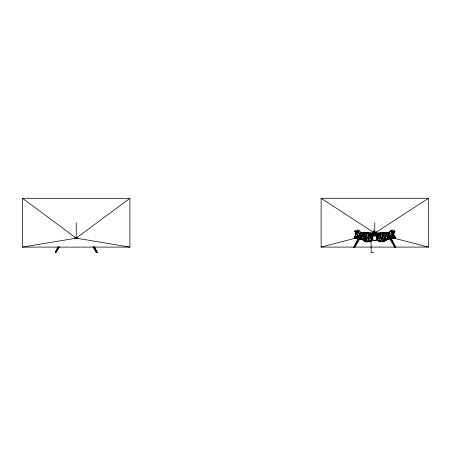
<?xml version="1.0" encoding="UTF-8"?>
<svg xmlns="http://www.w3.org/2000/svg" width="451" height="451" viewBox="0 0 451 451"><rect width="100%" height="100%" fill="white"/><g stroke="black" fill="none" stroke-linecap="round" stroke-linejoin="round"><path stroke-width="0.68" d="M372.983 235.394L372.96 233.167L371.117 233.167L371.117 235.259M371.342 239.019L371.37 237.604L372.458 237.621L372.458 235.952L377.098 235.952L377.098 237.621L381.428 237.604L381.428 240.253L377.656 240.253L377.656 237.604M379.065 233.877L379.065 232.97M379.719 241.73L379.719 241.009L383.322 241.009M379.984 234.441L380.046 233.223L380.131 234.441M380.035 234.441L380.086 233.223M380.238 234.441L380.17 233.223M380.3 234.441L380.3 233.223M380.576 233.877L380.576 232.97M379.674 235.755L379.674 236.313L380.87 236.313L380.898 239.002L380.87 233.877L378.214 233.877L378.214 236.313L379.426 236.313L379.409 235.755M380.864 233.629L380.864 233.223M382.076 233.629L382.076 232.975L382.927 232.975L383.164 233.629L382.927 232.975M382.301 233.601L382.313 232.975M382.645 241.736L382.685 238.404M382.685 236.358L382.69 232.975L383.536 232.975L383.536 233.629M383.299 241.736L383.299 239.126M383.305 236.516L383.305 232.975M384.145 239.921L383.824 239.921L383.824 238.85M383.829 233.629L383.807 232.975L384.151 232.975M384.145 241.736L384.151 239.43M387.088 235.811L387.088 236.927L387.888 237.485L387.888 238.85L386.778 238.85L386.795 239.921L384.613 241.178L384.613 241.736L378.428 241.73M385.024 239.921L384.821 239.244L384.81 239.921L385.368 239.605M384.917 233.567L384.81 232.857L385.368 233.173M385.024 232.857L384.754 233.223M385.126 239.921L385.069 239.329M385.481 232.975L385.481 233.911L383.299 233.911L386.011 233.911L386.011 232.975M386.327 233.911L386.327 232.857L386.005 232.857M386.981 238.85L386.823 239.272M387.888 237.485L388.322 237.485L387.522 236.927L387.522 235.811L386.124 235.8L385.425 234.599L386.298 234.667L386.806 234.238L385.859 234.667M388.322 236.369L388.322 239.38L389.044 239.38L388.723 236.989M364.431 232.857L364.538 233.404M356.938 233.804L356.978 234.204M361.037 237.795L360.952 237.423M388.599 237.423L388.52 237.795M357.429 231.414C357.778 232.372 358.274 230.726 357.012 231.38L356.442 232.361L356.048 232.361L356.752 232.964L357.147 232.964L356.442 232.361L357.694 230.185L359.244 230.788L361.668 232.857A1.33 1.088 90 0 0 360.58 232.744L360.473 232.699A0.626 0.513 90 0 0 359.763 232.851A0.626 0.513 90 0 0 359.887 233.719L359.966 233.787A1.33 1.088 90 0 0 360.417 235.039L357.998 232.964L356.442 232.361M359.96 233.832L360.518 233.787L361.133 232.744A1.33 1.088 90 0 1 362.221 232.857L362.316 232.964M360.18 236.307L360.191 236.657M357.434 231.673L357.327 231.38L356.764 232.361M360.941 233.765L360.963 233.663A0.823 0.676 90 0 1 361.042 233.477M388.948 234.509L388.982 233.494L388.418 232.744A1.33 1.088 -90 0 0 387.336 232.857L387.127 233.094A1.33 1.088 -90 0 0 386.975 233.387M391.643 235.174L392.178 236.115L388.525 237.846L388.892 237.993A1.116 0.913 90 0 1 388.587 238.432M392.133 231.775L392.15 231.318M395.183 236.893L394.8 236.893L393.097 234.142A1.116 0.913 -90 0 0 393.052 233.567L395.403 237.282L395.003 237.626L390.245 237.621L390.645 237.277L395.403 237.282M385.069 233.223L385.126 232.857M392.601 234.137L392.618 233.804M58.427 246.725L55.631 252.16L55.766 252.684L59.532 246.798M354.182 247.165L354.599 247.633L360.704 237.373L363.004 234.712A1.33 1.088 90 0 0 362.739 232.857A1.33 1.088 90 0 0 361.223 233.184L354.182 247.165C353.201 247.182 354.176 248.067 354.649 247.565M354.548 237.626L354.148 237.282L354.373 236.893L359.131 236.888L360.715 233.494A1.33 1.088 90 0 0 360.653 233.832M58.049 246.725L55.219 252.239L55.388 252.684L56.099 252.56M359.312 237.621L354.26 237.857L359.312 237.621L358.911 237.277L353.81 247.165L354.277 247.565M56.696 249.944L55.439 252.318L56.104 251.1M356.194 243.174L353.99 247.323L355.653 244.29M358.083 239.616L358.618 237.852L354.26 237.857M354.452 238.015L354.39 237.626M355.929 232.586L354.565 231.414L355.27 230.185L357.694 230.185L358.398 230.788L357.694 230.185L357.136 231.166L357.649 231.335M354.565 231.414L355.76 231.994M359.819 235.8L358.522 235.8L355.208 232.97L355.833 231.876M357.451 231.166L358.015 230.185M357.463 232.423L358.088 231.335M357.468 232.964L358.72 230.788M357.998 232.964L359.244 230.788M359.503 237.778L354.74 237.784L355.14 238.128L355.36 237.739M360.969 238.432A1.116 0.913 -90 0 1 360.665 237.993L361.031 237.846L357.372 236.115L357.914 235.174M362.908 236.082L365.034 238.393A1.33 1.088 -90 0 1 364.791 237.773M362.813 234.965L361.172 236.409L361.944 236.414L362.503 235.445L365.626 238.618A1.33 1.088 -90 0 0 367.137 238.269A1.33 1.088 -90 0 0 366.849 236.42L364.12 234.593L363.241 236.149L362.559 235.879L363.055 235.8M360.123 237.733L360.332 237.373M56.065 251.979L58.123 248.529M357.367 242.384L358.055 241.229M358.737 240.079L359.424 238.929M356.076 237.203L357.519 235.05A1.116 0.913 90 0 0 357.947 234.802M354.373 236.893L356.515 233.556A1.116 0.913 90 0 0 356.459 234.142L354.757 236.893M394.991 231.414L391.558 232.964L389.134 235.039A1.33 1.088 -90 0 0 389.596 233.832L389.67 233.719A0.626 0.513 -90 0 0 389.794 232.851A0.626 0.513 -90 0 0 389.083 232.699L389.004 232.767A1.33 1.088 -90 0 0 387.888 232.857L391.541 230.185L394.287 230.185L394.991 231.414L393.627 232.586M389.241 236.831L389.376 236.307M386.744 234.965L388.852 237.373L394.901 247.565L395.302 247.65L388.334 233.184A1.33 1.088 -90 0 0 386.817 232.857A1.33 1.088 -90 0 0 386.552 234.712L388.384 236.409L387.612 236.414L387.054 235.445L383.931 238.618A1.33 1.088 90 0 1 382.42 238.269A1.33 1.088 90 0 1 382.707 236.42L385.425 234.599L386.298 234.667M384.906 237.773A1.33 1.088 90 0 1 384.664 238.393L384.449 238.618A1.33 1.088 90 0 1 383.632 238.827M391.863 230.185L391.158 230.788L391.863 230.185L392.421 231.166L391.541 230.185L393.109 232.361L392.404 232.964L393.791 231.994M392.5 234.345L392.178 234.509M364.188 239.284L364.431 239.921M364.188 239.605C365.648 239.515 363.534 238.94 364.532 239.921M391.017 238.122L394.416 238.128L394.817 237.784M390.493 235.445L389.991 235.879L391.276 236.544L392.178 236.115M390.56 236.172L391.062 235.743L391.778 236.115M92.917 246.798L96.351 252.56L96.723 252.56L97.191 252.16L94.394 246.725M389.083 232.699L388.452 232.767L389.004 232.767M389.67 233.719L389.038 233.787L389.596 233.832M392.156 231.408L391.693 231.679L392.105 231.166M393.808 232.017L394.512 231.414M392.804 232.964L393.509 232.361M391.919 234.808L392.409 234.385L391.93 234.39M393.723 231.876L394.349 232.97L391.034 235.8L389.737 235.8M389.41 238.353L390.775 237.508L395.781 247.244L395.612 247.695L394.901 247.565M395.279 247.565L395.747 247.165M390.053 237.778L395.166 237.626L395.104 238.015L390.746 238.01L392.105 240.806M386.118 235.811L386.31 236.149L386.992 235.879L386.501 235.8M22.55 247.109L76.225 238.162L129.894 198.316L129.894 247.109L22.55 247.109L22.55 198.316L129.894 198.316M362.029 236.927L361.234 237.485L362.463 236.927L362.463 235.811L362.029 235.811L362.029 236.927L362.463 236.927M385.306 234.932L383.339 236.262A1.33 1.088 90 0 1 383.615 236.194M321.106 247.086L374.775 233.167L428.45 198.293L428.45 247.086L321.106 247.086L321.106 198.293L428.45 198.293M374.296 233.426L375.26 232.908L375.26 233.426L374.296 233.426L374.296 232.908L375.26 232.908M357.372 236.115L358.494 235.743L358.996 236.172M383.327 236.352L383.294 236.369A1.33 1.088 -90 0 0 383.068 236.578M388.396 238.1L388.925 237.846M363.438 235.811L362.627 235.879M364.639 233.567L364.746 232.857L364.216 232.857L364.774 233.173M363.252 234.667L364.132 234.599L362.751 234.238L363.754 234.599M372.571 233.009L372.571 233.567M376.98 233.009L376.98 233.567M368.957 241.73L364.938 241.736L364.938 241.178L362.762 239.921L362.762 238.85L361.668 238.85L361.668 237.485M382.685 241.736L383.998 241.736M365.941 232.975L365.406 232.975M366.629 232.975L366.392 233.629L366.629 232.975L367.48 232.975L367.48 233.629M369.47 233.629L369.51 233.223L369.572 234.441M367.075 233.601L369.64 233.601M366.905 233.629L366.251 233.629L370.491 233.629M373.095 233.804C371.787 234.34 371.782 232.237 373.095 232.767L373.101 231.949L376.455 231.949L376.461 232.767C377.769 232.237 377.769 234.34 376.461 233.804L376.461 234.627L373.095 234.627L373.169 233.359M366.488 236.578A1.33 1.088 90 0 0 366.263 236.369L366.257 233.911L363.545 233.911L363.545 232.975L371.336 232.97M370.012 236.313L368.681 236.313L372.458 236.313L370.136 236.313L370.141 235.755M391.908 231.335L392.545 231.38L393.109 232.361M392.353 231.549L392.032 231.549L392.793 232.361M357.203 231.549L357.525 231.549M360.473 232.699L361.104 232.767L360.552 232.767M363.23 233.911L363.23 232.857L365.727 232.857L365.411 232.857M383.824 232.857L384.145 232.857M387.336 232.857L387.888 232.857M388.531 232.699A0.626 0.513 -90 0 1 389.241 232.851L389.794 232.851M359.763 232.851L360.315 232.851A0.626 0.513 90 0 1 361.025 232.699M361.668 232.857L362.221 232.857M363.23 232.857L363.551 232.857L363.551 233.911M378.22 232.97L386.327 232.857M392.404 232.964L394.349 232.97M355.208 232.97L357.147 232.964M378.913 233.223L379.235 233.223M382.403 233.223L379.849 233.223M384.81 233.15L385.34 233.15M378.722 233.223L382.476 233.223M388.982 233.494L388.463 233.494A0.823 0.676 -90 0 1 388.593 233.663L388.615 233.765M382.403 233.601L380.131 233.601M360.569 233.494L361.088 233.494M379.065 233.629L383.305 233.629L382.651 233.629M388.396 233.686L388.875 233.686M359.887 233.719L360.518 233.787L360.608 234.509M360.682 233.686L361.161 233.686M366.257 233.911L364.075 233.911L364.075 232.975M368.681 239.019L368.704 233.877L371.342 233.877L371.342 236.313M386.276 233.945L387.674 233.945M368.692 233.877L371.336 233.877M361.882 233.945L363.28 233.945M393.075 234.21L393.481 234.142A1.116 0.913 -90 0 0 393.328 233.308M356.476 234.21L356.076 234.142A1.116 0.913 90 0 1 356.228 233.308M357.626 234.385L357.147 234.385L357.637 234.808M374.24 234.452L375.317 234.452M377.098 234.836L378.214 234.836M363.562 234.937L366.595 236.262L366.077 236.262L366.33 236.42A1.33 1.088 -90 0 1 366.539 236.651M368.681 234.836L373.665 234.836L373.665 234.278L373.682 235.952M371.9 234.836L373.174 234.836L373.174 234.278L373.174 234.836M375.892 234.836L380.87 234.836M385.994 234.937L382.961 236.262L383.48 236.262L383.226 236.42A1.33 1.088 90 0 0 383.012 236.651M391.609 234.802A1.116 0.913 -90 0 0 392.037 235.05L392.421 235.05A1.116 0.913 -90 0 1 391.992 234.802M357.389 235.056L357.136 235.05A1.116 0.913 90 0 0 357.564 234.802M383.835 235.608L384.387 235.614M365.163 235.614L365.716 235.608M368.681 235.755L371.342 235.755M378.214 235.755L380.87 235.755M377.098 236.313L380.87 236.313M389.839 236.527L390.425 236.888L394.8 236.893M359.34 236.527L359.718 236.527M387.088 236.927L387.522 236.927M354.148 237.282L358.911 237.277M384.928 237.519L385.481 237.519L385.481 238.85L388.266 238.85M366.494 237.519L366.849 237.519M372.492 237.502L372.825 237.502M376.737 237.502L377.075 237.502M382.707 237.519L383.062 237.519M358.782 237.508L360.146 238.353M364.628 237.519L364.075 237.519L364.075 238.85L361.29 238.85M372.458 237.621L368.123 237.604L368.123 240.253L371.9 240.253L371.9 237.604M384.912 237.677L385.481 237.677M364.092 237.677L364.645 237.677M395.296 237.857L390.245 237.621M390.842 237.931L395.2 237.936M74.567 238.004L77.876 238.004M354.356 237.936L358.714 237.931M355.14 238.128L358.539 238.122M364.65 237.773A1.33 1.088 -90 0 0 364.893 238.393L365.411 238.393M372.492 238.37L372.825 238.37M376.737 238.37L377.075 238.37M384.145 238.393L384.664 238.393M384.387 238.85L383.299 238.85L386.005 238.85L386.005 239.921L386.795 239.921M363.089 239.38L360.512 239.38L360.512 238.85L360.947 238.85M388.61 238.85L389.044 238.85M360.512 238.85L360.834 238.85L360.834 236.989M365.163 238.85L366.257 238.85L363.551 238.85L363.551 239.921L362.762 239.921M368.123 239.002L371.9 239.002M377.656 239.002L381.428 239.002M372.492 239.244L372.825 239.244M376.737 239.244L377.075 239.244M386.468 239.38L389.044 239.38M360.512 239.38L361.234 239.38L361.234 236.369M384.81 239.628L385.34 239.628M365.727 238.85L365.727 239.921L363.23 239.921L363.23 238.85L363.23 239.921L365.411 241.178L364.938 241.178M365.411 239.921L365.727 239.921M383.824 239.921L386.327 239.921L386.327 238.85L386.327 239.921L384.145 241.178L384.613 241.178M370.57 240.394L369.476 240.253M380.097 240.394L379.003 240.253M378.428 241.009L380.616 241.009M366.229 241.009L371.128 241.009M364.938 241.736L366.257 241.736L366.251 239.126M366.55 241.736L371.128 241.73M55.631 252.16L55.253 252.16L55.721 252.56M94.022 246.725L96.818 252.16L97.191 252.16L97.123 252.645L96.723 252.56M373.907 252.684L371.117 252.684L371.117 240.141M366.86 241.736L366.872 241.178M22.55 198.316L76.225 238.162L129.894 247.109M321.106 198.293L374.775 233.167L428.45 247.086M360.631 237.846L361.161 238.1M385.284 239.222L385.103 239.447M374.296 232.908L375.26 233.426M364.25 234.932L366.218 236.262A1.33 1.088 -90 0 0 365.936 236.194M355.044 231.414L355.749 232.017M359.064 235.445L359.565 235.879L358.28 236.544L357.778 236.115M355.055 231.391L356.752 232.964M364.893 238.393L365.107 238.618A1.33 1.088 -90 0 0 365.924 238.827M96.351 252.56L96.745 252.645L96.818 252.16M392.877 235.591L393.537 236.662M392.167 235.056L393.481 237.203M390.132 238.929L390.814 240.079M391.502 241.229L392.19 242.384M94.665 249.104L96.384 251.979M391.468 231.335L392.094 232.423M390.837 230.788L392.088 232.964M390.312 230.788L391.558 232.964M389.224 237.373L389.433 237.733M387.488 235.433L388.052 236.414M394.191 237.739L394.416 238.128M386.648 236.082L384.517 238.393A1.33 1.088 90 0 0 384.765 237.773M393.903 244.29L395.561 247.323L393.362 243.174M95.347 249.285L97.01 252.318L95.753 249.944M390.216 236.527L388.841 233.494A1.33 1.088 -90 0 1 388.903 233.832M364.459 233.392L364.532 232.857M370.485 232.97L370.491 233.877M369.837 241.009L369.837 241.73M369.38 233.877L369.256 233.223L369.256 234.441M368.98 233.629L368.98 232.97L366.02 232.975L366.02 233.629M368.692 233.223L368.692 233.629M367.785 233.223L367.785 233.629M367.238 232.975L367.238 233.629M366.911 241.736L366.872 238.404M366.866 232.975L366.866 236.358M366.251 232.975L366.251 236.516M365.406 239.43L365.411 241.736M379.641 240.394L379.641 241.093M379.545 233.877L379.545 234.836M379.545 240.394L379.545 241.093M378.186 237.604L378.214 239.019M377.075 235.952L377.075 240.569L372.492 240.569L372.492 235.952M376.737 235.952L376.737 240.569L372.825 240.569L372.825 235.952M376.596 233.359L376.613 235.394M375.925 235.394L375.892 234.278M374.775 222.693L374.775 233.167M374.24 234.278L374.212 235.952M373.907 229.971L373.907 231.887M370.113 240.394L370.113 241.093M370.012 233.877L370.012 234.836M370.012 240.394L370.012 241.093M369.882 235.755L369.882 236.313M369.425 234.441L369.425 233.223L369.318 234.441M368.653 237.604L368.653 239.002M367.74 233.223L367.74 233.601M364.746 239.628L364.216 239.921L364.216 239.628M362.734 238.85L362.57 239.272L362.57 238.85M76.225 222.709L76.225 238.162M375.801 240.084A2.035 2.035 0 0 1 373.766 240.084M360.439 233.719A0.626 0.513 90 0 1 360.315 232.851M362.429 233.094A1.33 1.088 90 0 1 362.581 233.387M389.241 232.851A0.626 0.513 -90 0 1 389.117 233.719M387.071 233.415A0.823 0.676 -90 0 1 387.2 233.274M385.334 236.854A1.33 1.088 -90 0 1 385.481 237.519L385.442 237.863A1.33 1.088 -90 0 1 384.105 238.804M383.897 236.07A0.626 0.513 -90 0 1 384.026 235.794M384.258 235.631A0.626 0.513 -90 0 1 384.523 235.631M383.327 236.234A0.626 0.513 -90 0 1 383.97 235.631M384.889 237.863A1.33 1.088 -90 0 1 383.553 238.804M362.328 233.319A0.767 0.631 90 0 1 362.452 233.455M383.125 238.528A1.33 1.088 90 0 1 382.938 238.269M388.632 237.519A0.699 0.569 90 0 1 388.559 237.869M387.629 235.259A1.33 1.088 -90 0 1 387.358 235.151M366.618 238.269A1.33 1.088 -90 0 1 366.432 238.528M360.997 237.869A0.699 0.569 -90 0 1 360.924 237.519M362.198 235.151A1.33 1.088 90 0 1 361.928 235.259M365.445 238.804A1.33 1.088 90 0 1 364.115 237.863L364.075 237.519A1.33 1.088 90 0 1 364.222 236.854M365.034 235.631A0.626 0.513 90 0 1 365.299 235.631M365.524 235.794A0.626 0.513 90 0 1 365.66 236.07M365.586 235.631A0.626 0.513 90 0 1 366.229 236.234M365.998 238.804A1.33 1.088 90 0 1 364.667 237.863M375.345 234.278L375.345 235.952L375.317 234.278M381.772 233.223L381.772 233.629L381.817 233.223M389.23 236.425L388.661 236.786L386.907 234.402A0.795 0.654 -90 0 1 387.071 233.297A0.795 0.654 -90 0 1 387.978 233.488L389.23 236.425M385.746 235.766L383.683 238.179A0.795 0.654 90 0 1 382.781 237.965A0.795 0.654 90 0 1 382.955 236.86L385.289 235.399L385.746 235.766M376.63 233.218C377.149 234.554 377.634 232.186 376.63 233.218M363.827 235.659L365.868 238.179A0.795 0.654 -90 0 0 366.776 237.965A0.795 0.654 -90 0 0 366.601 236.86L364.267 235.399L363.827 235.659M360.343 236.318C360.721 238.094 362.176 234.791 362.649 234.402A0.795 0.654 90 0 0 362.486 233.297A0.795 0.654 90 0 0 361.578 233.488L360.343 236.318M372.233 233.173C372.588 234.565 373.355 232.276 372.233 233.173M76.704 237.902L75.74 238.421L75.74 237.902L76.704 238.421L76.704 237.902M367.097 233.223L370.778 233.223L367.097 233.223M370.418 238.506L369.611 238.782L370.418 238.506M379.945 238.506L379.139 238.782L379.945 238.506M365.75 232.975L365.75 233.629L365.755 232.975M367.261 233.629L367.261 233.223L367.255 233.601"/></g></svg>
